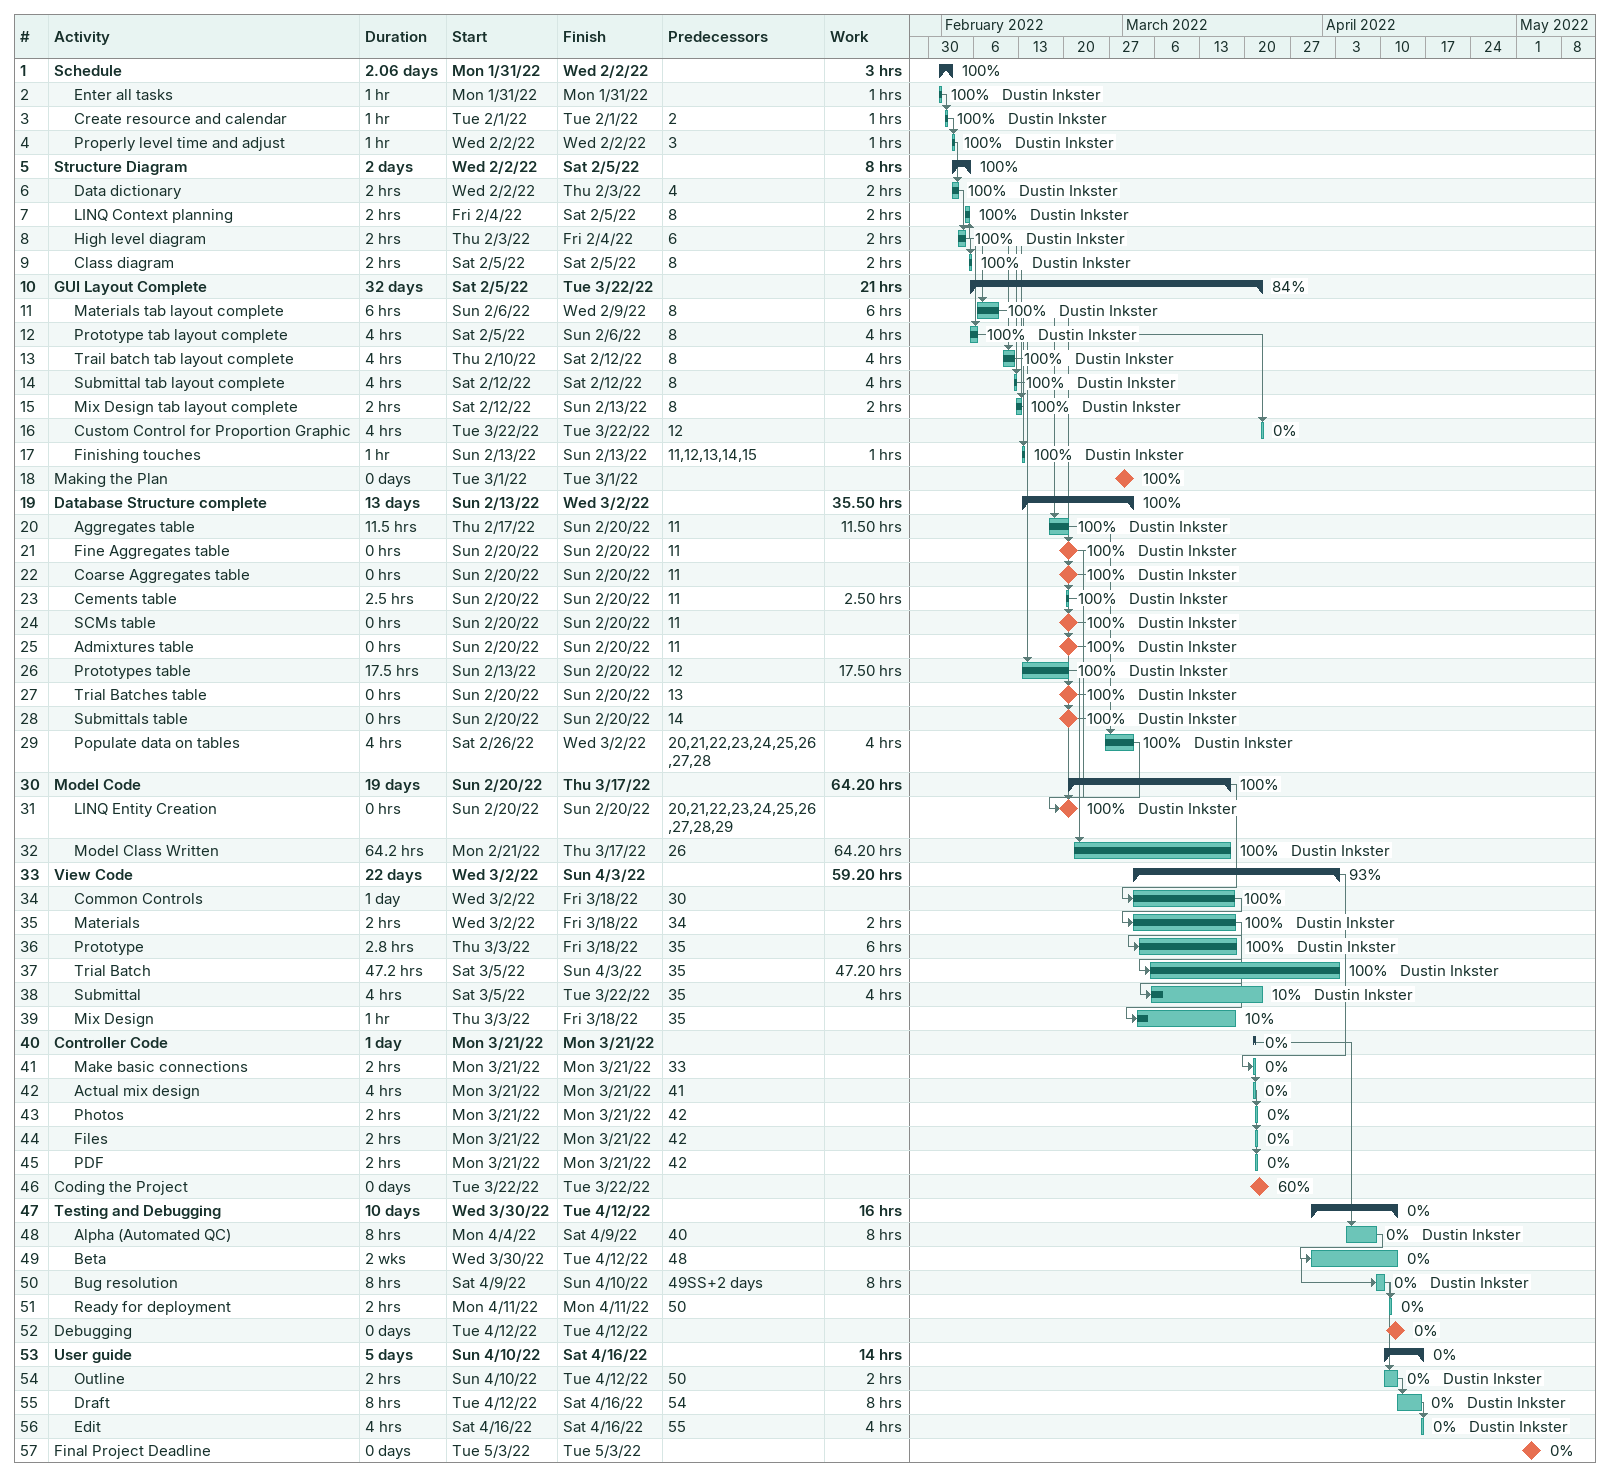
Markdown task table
| ID | Level | Task | Duration | Start | Finish | Predecessors | Resources | % complete | Work (h) |
|---|---|---|---|---|---|---|---|---|---|
| 1 | 1 | **Schedule** | 2.06d | 2022-01-31 | 2022-02-02 |  |  | 100 | 3 |
| 2 | 2 | Enter all tasks | 1h | 2022-01-31 | 2022-01-31 |  | Dustin Inkster | 100 | 1 |
| 3 | 2 | Create resource and calendar | 1h | 2022-02-01 | 2022-02-01 | 2 | Dustin Inkster | 100 | 1 |
| 4 | 2 | Properly level time and adjust | 1h | 2022-02-02 | 2022-02-02 | 3 | Dustin Inkster | 100 | 1 |
| 5 | 1 | **Structure Diagram** | 2d | 2022-02-02 | 2022-02-05 |  |  | 100 | 8 |
| 6 | 2 | Data dictionary | 2h | 2022-02-02 | 2022-02-03 | 4 | Dustin Inkster | 100 | 2 |
| 7 | 2 | LINQ Context planning | 2h | 2022-02-04 | 2022-02-05 | 8 | Dustin Inkster | 100 | 2 |
| 8 | 2 | High level diagram | 2h | 2022-02-03 | 2022-02-04 | 6 | Dustin Inkster | 100 | 2 |
| 9 | 2 | Class diagram | 2h | 2022-02-05 | 2022-02-05 | 8 | Dustin Inkster | 100 | 2 |
| 10 | 1 | **GUI Layout Complete** | 32d | 2022-02-05 | 2022-03-22 |  |  | 84 | 21 |
| 11 | 2 | Materials tab layout complete | 6h | 2022-02-06 | 2022-02-09 | 8 | Dustin Inkster | 100 | 6 |
| 12 | 2 | Prototype tab layout complete | 4h | 2022-02-05 | 2022-02-06 | 8 | Dustin Inkster | 100 | 4 |
| 13 | 2 | Trail batch tab layout complete | 4h | 2022-02-10 | 2022-02-12 | 8 | Dustin Inkster | 100 | 4 |
| 14 | 2 | Submittal tab layout complete | 4h | 2022-02-12 | 2022-02-12 | 8 | Dustin Inkster | 100 | 4 |
| 15 | 2 | Mix Design tab layout complete | 2h | 2022-02-12 | 2022-02-13 | 8 | Dustin Inkster | 100 | 2 |
| 16 | 2 | Custom Control for Proportion Graphic | 4h | 2022-03-22 | 2022-03-22 | 12 |  | 0 |  |
| 17 | 2 | Finishing touches | 1h | 2022-02-13 | 2022-02-13 | 11, 12, 13, 14, 15 | Dustin Inkster | 100 | 1 |
| 18 | 1 | Making the Plan | 0d | 2022-03-01 | 2022-03-01 |  |  | 100 |  |
| 19 | 1 | **Database Structure complete** | 13d | 2022-02-13 | 2022-03-02 |  |  | 100 | 35.50 |
| 20 | 2 | Aggregates table | 11.5h | 2022-02-17 | 2022-02-20 | 11 | Dustin Inkster | 100 | 11.50 |
| 21 | 2 | Fine Aggregates table | 0h | 2022-02-20 | 2022-02-20 | 11 | Dustin Inkster | 100 |  |
| 22 | 2 | Coarse Aggregates table | 0h | 2022-02-20 | 2022-02-20 | 11 | Dustin Inkster | 100 |  |
| 23 | 2 | Cements table | 2.5h | 2022-02-20 | 2022-02-20 | 11 | Dustin Inkster | 100 | 2.50 |
| 24 | 2 | SCMs table | 0h | 2022-02-20 | 2022-02-20 | 11 | Dustin Inkster | 100 |  |
| 25 | 2 | Admixtures table | 0h | 2022-02-20 | 2022-02-20 | 11 | Dustin Inkster | 100 |  |
| 26 | 2 | Prototypes table | 17.5h | 2022-02-13 | 2022-02-20 | 12 | Dustin Inkster | 100 | 17.50 |
| 27 | 2 | Trial Batches table | 0h | 2022-02-20 | 2022-02-20 | 13 | Dustin Inkster | 100 |  |
| 28 | 2 | Submittals table | 0h | 2022-02-20 | 2022-02-20 | 14 | Dustin Inkster | 100 |  |
| 29 | 2 | Populate data on tables | 4h | 2022-02-26 | 2022-03-02 | 20, 21, 22, 23, 24, 25, 26, 27, 28 | Dustin Inkster | 100 | 4 |
| 30 | 1 | **Model Code** | 19d | 2022-02-20 | 2022-03-17 |  |  | 100 | 64.20 |
| 31 | 2 | LINQ Entity Creation | 0h | 2022-02-20 | 2022-02-20 | 20, 21, 22, 23, 24, 25, 26, 27, 28, 29 | Dustin Inkster | 100 |  |
| 32 | 2 | Model Class Written | 64.2h | 2022-02-21 | 2022-03-17 | 26 | Dustin Inkster | 100 | 64.20 |
| 33 | 1 | **View Code** | 22d | 2022-03-02 | 2022-04-03 |  |  | 93 | 59.20 |
| 34 | 2 | Common Controls | 1d | 2022-03-02 | 2022-03-18 | 30 |  | 100 |  |
| 35 | 2 | Materials | 2h | 2022-03-02 | 2022-03-18 | 34 | Dustin Inkster | 100 | 2 |
| 36 | 2 | Prototype | 2.8h | 2022-03-03 | 2022-03-18 | 35 | Dustin Inkster | 100 | 6 |
| 37 | 2 | Trial Batch | 47.2h | 2022-03-05 | 2022-04-03 | 35 | Dustin Inkster | 100 | 47.20 |
| 38 | 2 | Submittal | 4h | 2022-03-05 | 2022-03-22 | 35 | Dustin Inkster | 10 | 4 |
| 39 | 2 | Mix Design | 1h | 2022-03-03 | 2022-03-18 | 35 |  | 10 |  |
| 40 | 1 | **Controller Code** | 1d | 2022-03-21 | 2022-03-21 |  |  | 0 |  |
| 41 | 2 | Make basic connections | 2h | 2022-03-21 | 2022-03-21 | 33 |  | 0 |  |
| 42 | 2 | Actual mix design | 4h | 2022-03-21 | 2022-03-21 | 41 |  | 0 |  |
| 43 | 2 | Photos | 2h | 2022-03-21 | 2022-03-21 | 42 |  | 0 |  |
| 44 | 2 | Files | 2h | 2022-03-21 | 2022-03-21 | 42 |  | 0 |  |
| 45 | 2 | PDF | 2h | 2022-03-21 | 2022-03-21 | 42 |  | 0 |  |
| 46 | 1 | Coding the Project | 0d | 2022-03-22 | 2022-03-22 |  |  | 60 |  |
| 47 | 1 | **Testing and Debugging** | 10d | 2022-03-30 | 2022-04-12 |  |  | 0 | 16 |
| 48 | 2 | Alpha (Automated QC) | 8h | 2022-04-04 | 2022-04-09 | 40 | Dustin Inkster | 0 | 8 |
| 49 | 2 | Beta | 2w | 2022-03-30 | 2022-04-12 | 48 |  | 0 |  |
| 50 | 2 | Bug resolution | 8h | 2022-04-09 | 2022-04-10 | 49SS+2d | Dustin Inkster | 0 | 8 |
| 51 | 2 | Ready for deployment | 2h | 2022-04-11 | 2022-04-11 | 50 |  | 0 |  |
| 52 | 1 | Debugging | 0d | 2022-04-12 | 2022-04-12 |  |  | 0 |  |
| 53 | 1 | **User guide** | 5d | 2022-04-10 | 2022-04-16 |  |  | 0 | 14 |
| 54 | 2 | Outline | 2h | 2022-04-10 | 2022-04-12 | 50 | Dustin Inkster | 0 | 2 |
| 55 | 2 | Draft | 8h | 2022-04-12 | 2022-04-16 | 54 | Dustin Inkster | 0 | 8 |
| 56 | 2 | Edit | 4h | 2022-04-16 | 2022-04-16 | 55 | Dustin Inkster | 0 | 4 |
| 57 | 1 | Final Project Deadline | 0d | 2022-05-03 | 2022-05-03 |  |  | 0 |  |
